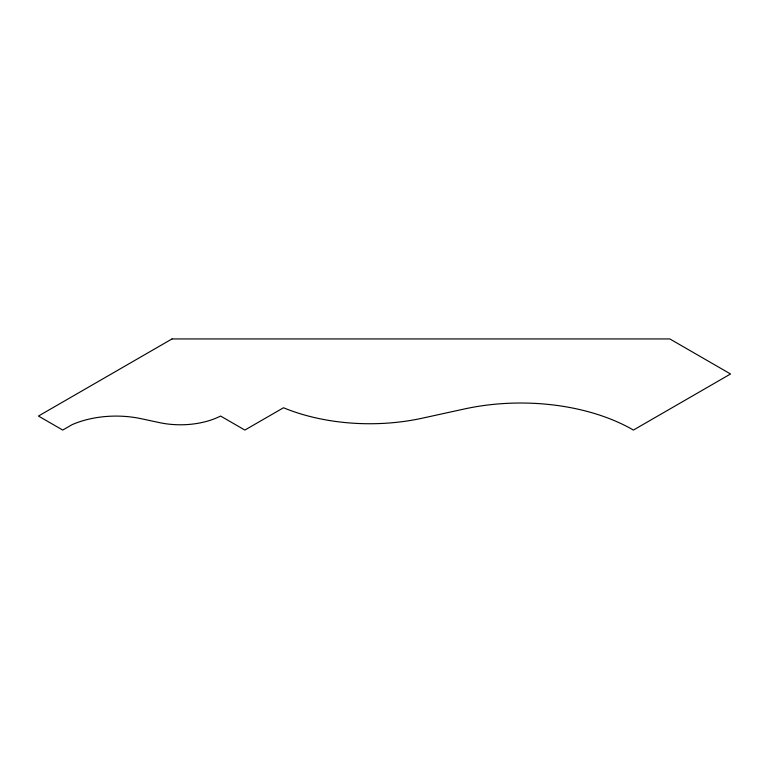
<?xml version="1.0" encoding="UTF-8"?>
<svg xmlns="http://www.w3.org/2000/svg" width="769" height="769" viewBox="0 0 769 769"><rect width="100%" height="100%" fill="white"/><g stroke="black" fill="none" stroke-linecap="round" stroke-linejoin="round"><path stroke-width="1.15" d="M172.016 338.937L38.45 416.048L62.731 430.063L72.007 424.709A72.43 41.814 0 0 1 141.246 418.711L159.327 422.594A60.732 35.066 0 0 0 220.578 416.048L244.869 430.063L283.501 407.762A148.273 85.599 0 0 0 422.335 418.182L464.341 408.983A158.991 91.79 0 0 1 633.416 430.063L730.55 373.984L669.837 338.937L172.016 338.937"/></g></svg>
